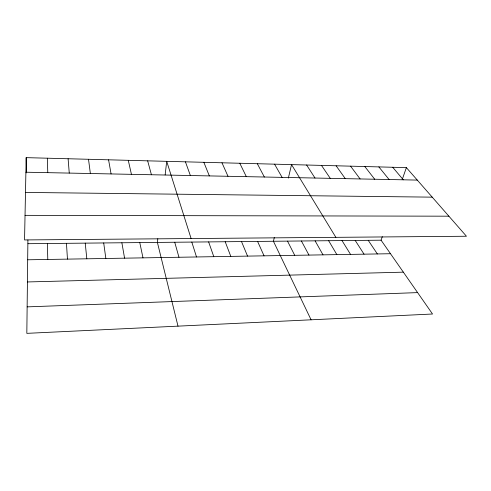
<?xml version="1.0" encoding="UTF-8"?>
<svg xmlns="http://www.w3.org/2000/svg" width="491" height="491" viewBox="0 0 491 491"><rect width="100%" height="100%" fill="white"/><g stroke="black" fill="none" stroke-linecap="round" stroke-linejoin="round"><path stroke-width="0.74" d="M27.907 240.038L26.827 333.352L432.528 314.013L381.077 240.191L382.305 236.674M26.183 157.648L24.55 239.939L466.45 236.245L406.376 167.627L26.183 157.648L26.502 172.9M157.814 238.743L157.39 242.413L178 326.147M165.148 174.9L166.707 161.336L191.103 238.546M274.303 237.558L273.432 241.259L311.085 319.807M288.352 178.098L291.544 164.614L335.869 237.337M402.19 179.645L406.376 167.627M27.171 306.869L417.608 292.605M27.49 281.951L403.357 272.161M27.778 259.788L390.511 253.724M27.981 243.702L381.077 240.191M25.041 215.346L448.891 216.187M25.495 192.429L432.227 197.155M25.894 172.218L417.289 180.093M392.708 167.271L403.295 179.81M378.856 166.909L389.105 179.528M364.807 166.535L374.707 179.24M350.562 166.167L360.106 178.945M336.12 165.786L345.29 178.644M321.47 165.399L330.259 178.343M368.219 240.32L377.364 253.945M306.611 165.007L315.007 178.037M355.196 240.449L364.04 254.166M342.006 240.578L350.543 254.393M328.651 240.713L336.869 254.62M274.567 164.166L282.092 177.374M315.112 240.848L323.004 254.854M301.4 240.983L308.962 255.087M257.321 163.718L264.361 177.018M287.505 241.124L294.723 255.326M239.786 163.257L246.329 176.656M257.591 241.419L264.048 255.842M221.969 162.785L227.996 176.281M241.517 241.578L247.55 256.118M203.851 162.312L209.344 175.907M225.197 241.744L230.801 256.394M185.432 161.827L190.373 175.526M208.632 241.903L213.794 256.683M191.815 242.075L196.51 256.971M174.735 242.241L178.957 257.259M147.656 160.833L151.424 174.741M128.28 160.33L131.428 174.342M139.775 242.591L142.991 257.861M108.566 159.808L111.083 173.931M121.878 242.769L124.573 258.174M103.699 242.947L105.847 258.487M88.515 159.28L90.362 173.513M85.225 243.131L86.815 258.8M68.102 158.746L69.262 173.09M66.451 243.321L67.463 259.125M47.332 158.2L47.78 172.654M47.375 243.511L47.787 259.457"/></g></svg>
